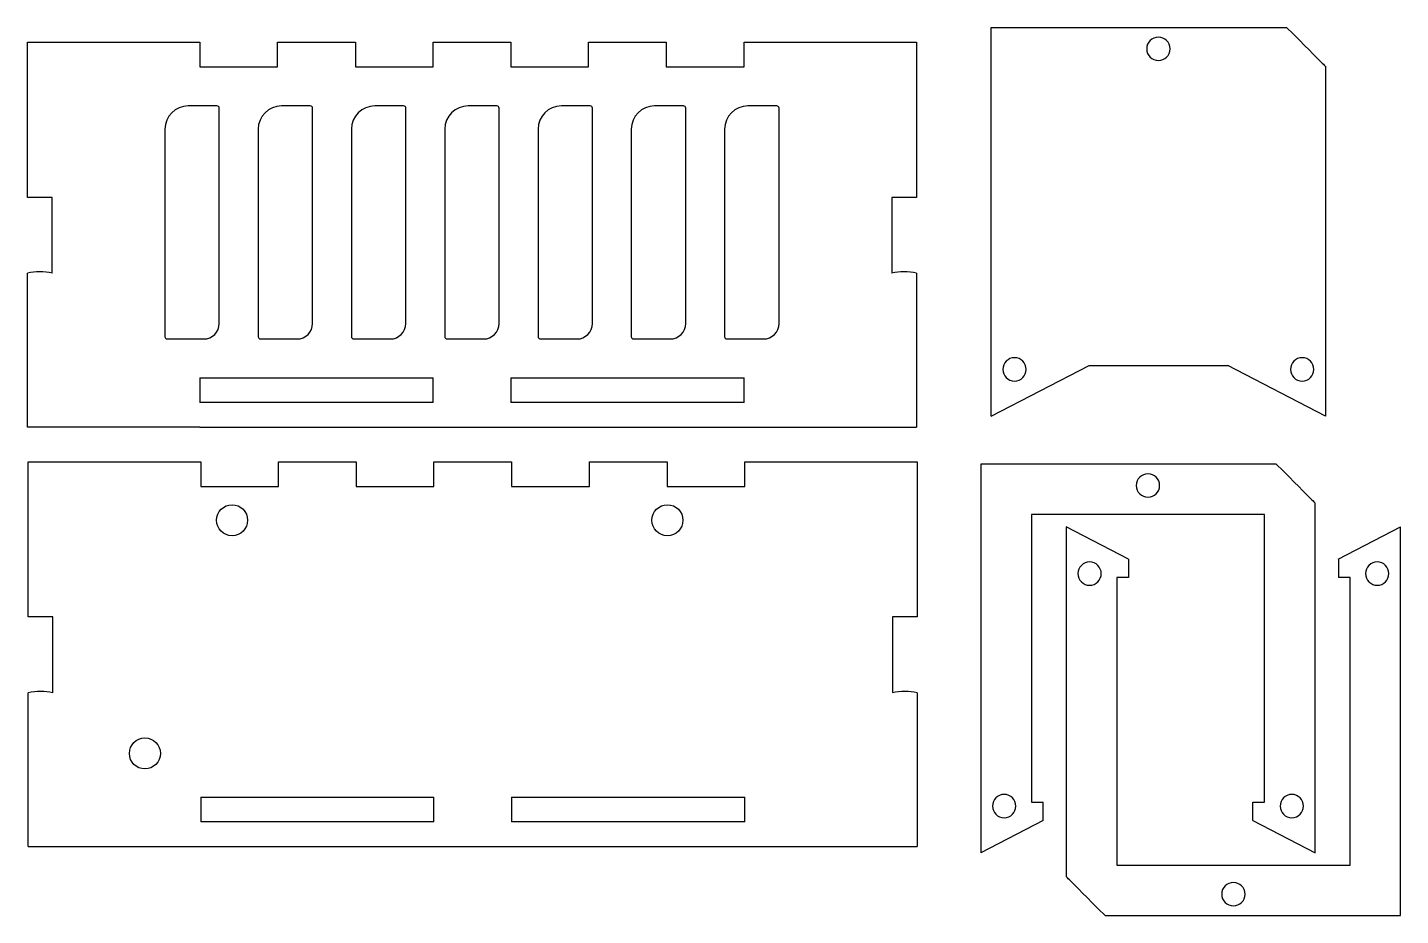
# Model space of a CAD drawing. Extents: x -49.6 to -36.7, y -0.9 to 8.3.
# Drawn here: x -44.19 to -37.24, y -0.76 to 3.74 of the extents above; entities that cross this region are included whole.
import ezdxf

# ---------------------------------------------------------------- set-up
doc = ezdxf.new("R2010")
doc.units = 0
doc.layers.add('LAYER_1', color=7, linetype='CONTINUOUS')

msp = doc.modelspace()

# ---------------------------------------------------------------- linework, layer by layer
at = {"layer": 'LAYER_1', "color": 250}
for points, knots in [([(-39.3105, 1.7747), (-39.3105, 1.7747), (-39.3105, 3.7432), (-39.3105, 3.7432), (-39.3105, 3.7432), (-39.3105, 3.7432), (-37.8144, 3.7432), (-37.8144, 3.7432)], [0, 0, 0, 0, 0.333333, 0.333333, 0.333333, 0.333333, 1, 1, 1, 1]), ([(-38.405, 3.6349), (-38.405, 3.6023), (-38.4314, 3.5759), (-38.464, 3.5759), (-38.464, 3.5759), (-38.4966, 3.5759), (-38.5231, 3.6023), (-38.5231, 3.6349), (-38.5231, 3.6349), (-38.5231, 3.6676), (-38.4966, 3.694), (-38.464, 3.694), (-38.464, 3.694), (-38.4314, 3.694), (-38.405, 3.6676), (-38.405, 3.6349)], [0, 0, 0, 0, 0.2, 0.2, 0.2, 0.2, 0.4, 0.4, 0.4, 0.4, 0.6, 0.6, 0.6, 0.6, 1, 1, 1, 1]), ([(-43.3772, 3.346), (-43.3772, 3.346), (-43.2315, 3.346), (-43.2315, 3.346), (-43.2315, 3.346), (-43.225, 3.346), (-43.2197, 3.3407), (-43.2197, 3.3342), (-43.2197, 3.3342), (-43.2197, 3.3342), (-43.2197, 2.2437), (-43.2197, 2.2437), (-43.2197, 2.2437), (-43.2197, 2.2004), (-43.2551, 2.1649), (-43.2984, 2.1649), (-43.2984, 2.1649), (-43.2984, 2.1649), (-43.4835, 2.1649), (-43.4835, 2.1649), (-43.4835, 2.1649), (-43.49, 2.1649), (-43.4953, 2.1703), (-43.4953, 2.1767), (-43.4953, 2.1767), (-43.4953, 2.1767), (-43.4953, 3.2279), (-43.4953, 3.2279), (-43.4953, 3.2279), (-43.4953, 3.2929), (-43.4421, 3.346), (-43.3772, 3.346)], [0, 0, 0, 0, 0.111111, 0.111111, 0.111111, 0.111111, 0.222222, 0.222222, 0.222222, 0.222222, 0.333333, 0.333333, 0.333333, 0.333333, 0.444444, 0.444444, 0.444444, 0.444444, 0.555556, 0.555556, 0.555556, 0.555556, 0.666667, 0.666667, 0.666667, 0.666667, 0.777778, 0.777778, 0.777778, 0.777778, 1, 1, 1, 1]), ([(-42.9047, 3.346), (-42.9047, 3.346), (-42.7591, 3.346), (-42.7591, 3.346), (-42.7591, 3.346), (-42.7526, 3.346), (-42.7472, 3.3407), (-42.7472, 3.3342), (-42.7472, 3.3342), (-42.7472, 3.3342), (-42.7472, 2.2437), (-42.7472, 2.2437), (-42.7472, 2.2437), (-42.7472, 2.2004), (-42.7827, 2.1649), (-42.826, 2.1649), (-42.826, 2.1649), (-42.826, 2.1649), (-43.011, 2.1649), (-43.011, 2.1649), (-43.011, 2.1649), (-43.0175, 2.1649), (-43.0228, 2.1703), (-43.0228, 2.1767), (-43.0228, 2.1767), (-43.0228, 2.1767), (-43.0228, 3.2279), (-43.0228, 3.2279), (-43.0228, 3.2279), (-43.0228, 3.2929), (-42.9697, 3.346), (-42.9047, 3.346)], [0, 0, 0, 0, 0.111111, 0.111111, 0.111111, 0.111111, 0.222222, 0.222222, 0.222222, 0.222222, 0.333333, 0.333333, 0.333333, 0.333333, 0.444444, 0.444444, 0.444444, 0.444444, 0.555556, 0.555556, 0.555556, 0.555556, 0.666667, 0.666667, 0.666667, 0.666667, 0.777778, 0.777778, 0.777778, 0.777778, 1, 1, 1, 1]), ([(-42.4323, 3.346), (-42.4323, 3.346), (-42.2866, 3.346), (-42.2866, 3.346), (-42.2866, 3.346), (-42.2801, 3.346), (-42.2748, 3.3407), (-42.2748, 3.3342), (-42.2748, 3.3342), (-42.2748, 3.3342), (-42.2748, 2.2437), (-42.2748, 2.2437), (-42.2748, 2.2437), (-42.2748, 2.2004), (-42.3102, 2.1649), (-42.3535, 2.1649), (-42.3535, 2.1649), (-42.3535, 2.1649), (-42.5386, 2.1649), (-42.5386, 2.1649), (-42.5386, 2.1649), (-42.5451, 2.1649), (-42.5504, 2.1703), (-42.5504, 2.1767), (-42.5504, 2.1767), (-42.5504, 2.1767), (-42.5504, 3.2279), (-42.5504, 3.2279), (-42.5504, 3.2279), (-42.5504, 3.2929), (-42.4972, 3.346), (-42.4323, 3.346)], [0, 0, 0, 0, 0.111111, 0.111111, 0.111111, 0.111111, 0.222222, 0.222222, 0.222222, 0.222222, 0.333333, 0.333333, 0.333333, 0.333333, 0.444444, 0.444444, 0.444444, 0.444444, 0.555556, 0.555556, 0.555556, 0.555556, 0.666667, 0.666667, 0.666667, 0.666667, 0.777778, 0.777778, 0.777778, 0.777778, 1, 1, 1, 1]), ([(-41.9598, 3.346), (-41.9598, 3.346), (-41.8142, 3.346), (-41.8142, 3.346), (-41.8142, 3.346), (-41.8077, 3.346), (-41.8024, 3.3407), (-41.8024, 3.3342), (-41.8024, 3.3342), (-41.8024, 3.3342), (-41.8024, 2.2437), (-41.8024, 2.2437), (-41.8024, 2.2437), (-41.8024, 2.2004), (-41.8378, 2.1649), (-41.8811, 2.1649), (-41.8811, 2.1649), (-41.8811, 2.1649), (-42.0661, 2.1649), (-42.0661, 2.1649), (-42.0661, 2.1649), (-42.0726, 2.1649), (-42.078, 2.1703), (-42.078, 2.1767), (-42.078, 2.1767), (-42.078, 2.1767), (-42.078, 3.2279), (-42.078, 3.2279), (-42.078, 3.2279), (-42.078, 3.2929), (-42.0248, 3.346), (-41.9598, 3.346)], [0, 0, 0, 0, 0.111111, 0.111111, 0.111111, 0.111111, 0.222222, 0.222222, 0.222222, 0.222222, 0.333333, 0.333333, 0.333333, 0.333333, 0.444444, 0.444444, 0.444444, 0.444444, 0.555556, 0.555556, 0.555556, 0.555556, 0.666667, 0.666667, 0.666667, 0.666667, 0.777778, 0.777778, 0.777778, 0.777778, 1, 1, 1, 1]), ([(-41.4874, 3.346), (-41.4874, 3.346), (-41.3417, 3.346), (-41.3417, 3.346), (-41.3417, 3.346), (-41.3352, 3.346), (-41.3299, 3.3407), (-41.3299, 3.3342), (-41.3299, 3.3342), (-41.3299, 3.3342), (-41.3299, 2.2437), (-41.3299, 2.2437), (-41.3299, 2.2437), (-41.3299, 2.2004), (-41.3654, 2.1649), (-41.4087, 2.1649), (-41.4087, 2.1649), (-41.4087, 2.1649), (-41.5937, 2.1649), (-41.5937, 2.1649), (-41.5937, 2.1649), (-41.6002, 2.1649), (-41.6055, 2.1703), (-41.6055, 2.1767), (-41.6055, 2.1767), (-41.6055, 2.1767), (-41.6055, 3.2279), (-41.6055, 3.2279), (-41.6055, 3.2279), (-41.6055, 3.2929), (-41.5524, 3.346), (-41.4874, 3.346)], [0, 0, 0, 0, 0.111111, 0.111111, 0.111111, 0.111111, 0.222222, 0.222222, 0.222222, 0.222222, 0.333333, 0.333333, 0.333333, 0.333333, 0.444444, 0.444444, 0.444444, 0.444444, 0.555556, 0.555556, 0.555556, 0.555556, 0.666667, 0.666667, 0.666667, 0.666667, 0.777778, 0.777778, 0.777778, 0.777778, 1, 1, 1, 1]), ([(-41.015, 3.346), (-41.015, 3.346), (-40.8693, 3.346), (-40.8693, 3.346), (-40.8693, 3.346), (-40.8628, 3.346), (-40.8575, 3.3407), (-40.8575, 3.3342), (-40.8575, 3.3342), (-40.8575, 3.3342), (-40.8575, 2.2437), (-40.8575, 2.2437), (-40.8575, 2.2437), (-40.8575, 2.2004), (-40.8929, 2.1649), (-40.9362, 2.1649), (-40.9362, 2.1649), (-40.9362, 2.1649), (-41.1213, 2.1649), (-41.1213, 2.1649), (-41.1213, 2.1649), (-41.1278, 2.1649), (-41.1331, 2.1703), (-41.1331, 2.1767), (-41.1331, 2.1767), (-41.1331, 2.1767), (-41.1331, 3.2279), (-41.1331, 3.2279), (-41.1331, 3.2279), (-41.1331, 3.2929), (-41.0799, 3.346), (-41.015, 3.346)], [0, 0, 0, 0, 0.111111, 0.111111, 0.111111, 0.111111, 0.222222, 0.222222, 0.222222, 0.222222, 0.333333, 0.333333, 0.333333, 0.333333, 0.444444, 0.444444, 0.444444, 0.444444, 0.555556, 0.555556, 0.555556, 0.555556, 0.666667, 0.666667, 0.666667, 0.666667, 0.777778, 0.777778, 0.777778, 0.777778, 1, 1, 1, 1]), ([(-40.5425, 3.346), (-40.5425, 3.346), (-40.3969, 3.346), (-40.3969, 3.346), (-40.3969, 3.346), (-40.3904, 3.346), (-40.385, 3.3407), (-40.385, 3.3342), (-40.385, 3.3342), (-40.385, 3.3342), (-40.385, 2.2437), (-40.385, 2.2437), (-40.385, 2.2437), (-40.385, 2.2004), (-40.4205, 2.1649), (-40.4638, 2.1649), (-40.4638, 2.1649), (-40.4638, 2.1649), (-40.6488, 2.1649), (-40.6488, 2.1649), (-40.6488, 2.1649), (-40.6553, 2.1649), (-40.6606, 2.1703), (-40.6606, 2.1767), (-40.6606, 2.1767), (-40.6606, 2.1767), (-40.6606, 3.2279), (-40.6606, 3.2279), (-40.6606, 3.2279), (-40.6606, 3.2929), (-40.6075, 3.346), (-40.5425, 3.346)], [0, 0, 0, 0, 0.111111, 0.111111, 0.111111, 0.111111, 0.222222, 0.222222, 0.222222, 0.222222, 0.333333, 0.333333, 0.333333, 0.333333, 0.444444, 0.444444, 0.444444, 0.444444, 0.555556, 0.555556, 0.555556, 0.555556, 0.666667, 0.666667, 0.666667, 0.666667, 0.777778, 0.777778, 0.777778, 0.777778, 1, 1, 1, 1]), ([(-44.066, 2.4983), (-44.0862, 2.5027), (-44.1071, 2.505), (-44.1286, 2.505), (-44.1286, 2.505), (-44.1501, 2.505), (-44.171, 2.5027), (-44.1911, 2.4983)], [0, 0, 0, 0, 0.333333, 0.333333, 0.333333, 0.333333, 1, 1, 1, 1]), ([(-39.689, 2.4981), (-39.7092, 2.5025), (-39.7302, 2.5048), (-39.7516, 2.5048), (-39.7516, 2.5048), (-39.7731, 2.5048), (-39.794, 2.5025), (-39.8142, 2.4981)], [0, 0, 0, 0, 0.333333, 0.333333, 0.333333, 0.333333, 1, 1, 1, 1]), ([(-39.1333, 2.0109), (-39.1333, 1.9783), (-39.1598, 1.9519), (-39.1924, 1.9519), (-39.1924, 1.9519), (-39.225, 1.9519), (-39.2514, 1.9783), (-39.2514, 2.0109), (-39.2514, 2.0109), (-39.2514, 2.0435), (-39.225, 2.07), (-39.1924, 2.07), (-39.1924, 2.07), (-39.1598, 2.07), (-39.1333, 2.0435), (-39.1333, 2.0109)], [0, 0, 0, 0, 0.2, 0.2, 0.2, 0.2, 0.4, 0.4, 0.4, 0.4, 0.6, 0.6, 0.6, 0.6, 1, 1, 1, 1]), ([(-37.6766, 2.0109), (-37.6766, 1.9783), (-37.7031, 1.9519), (-37.7357, 1.9519), (-37.7357, 1.9519), (-37.7683, 1.9519), (-37.7947, 1.9783), (-37.7947, 2.0109), (-37.7947, 2.0109), (-37.7947, 2.0435), (-37.7683, 2.07), (-37.7357, 2.07), (-37.7357, 2.07), (-37.7031, 2.07), (-37.6766, 2.0435), (-37.6766, 2.0109)], [0, 0, 0, 0, 0.2, 0.2, 0.2, 0.2, 0.4, 0.4, 0.4, 0.4, 0.6, 0.6, 0.6, 0.6, 1, 1, 1, 1]), ([(-37.8668, 1.5309), (-37.8668, 1.5309), (-39.3629, 1.5309), (-39.3629, 1.5309), (-39.3629, 1.5309), (-39.3629, 1.5309), (-39.3629, -0.4376), (-39.3629, -0.4376)], [0, 0, 0, 0, 0.333333, 0.333333, 0.333333, 0.333333, 1, 1, 1, 1]), ([(-38.4574, 1.4226), (-38.4574, 1.39), (-38.4838, 1.3636), (-38.5164, 1.3636), (-38.5164, 1.3636), (-38.5491, 1.3636), (-38.5755, 1.39), (-38.5755, 1.4226), (-38.5755, 1.4226), (-38.5755, 1.4553), (-38.5491, 1.4817), (-38.5164, 1.4817), (-38.5164, 1.4817), (-38.4838, 1.4817), (-38.4574, 1.4553), (-38.4574, 1.4226)], [0, 0, 0, 0, 0.2, 0.2, 0.2, 0.2, 0.4, 0.4, 0.4, 0.4, 0.6, 0.6, 0.6, 0.6, 1, 1, 1, 1]), ([(-37.9849, -0.1817), (-37.9849, -0.1817), (-37.9259, -0.1817), (-37.9259, -0.1817), (-37.9259, -0.1817), (-37.9259, -0.1817), (-37.9259, 1.275), (-37.9259, 1.275), (-37.9259, 1.275), (-37.9259, 1.275), (-39.107, 1.275), (-39.107, 1.275), (-39.107, 1.275), (-39.107, 1.275), (-39.107, -0.1817), (-39.107, -0.1817), (-39.107, -0.1817), (-39.107, -0.1817), (-39.0479, -0.1817), (-39.0479, -0.1817)], [0, 0, 0, 0, 0.166667, 0.166667, 0.166667, 0.166667, 0.333333, 0.333333, 0.333333, 0.333333, 0.5, 0.5, 0.5, 0.5, 0.666667, 0.666667, 0.666667, 0.666667, 1, 1, 1, 1]), ([(-38.7336, -0.7559), (-38.7336, -0.7559), (-37.2375, -0.7559), (-37.2375, -0.7559), (-37.2375, -0.7559), (-37.2375, -0.7559), (-37.2375, 1.2126), (-37.2375, 1.2126)], [0, 0, 0, 0, 0.333333, 0.333333, 0.333333, 0.333333, 1, 1, 1, 1]), ([(-38.8713, 0.9764), (-38.8713, 1.009), (-38.8449, 1.0354), (-38.8123, 1.0354), (-38.8123, 1.0354), (-38.7797, 1.0354), (-38.7532, 1.009), (-38.7532, 0.9764), (-38.7532, 0.9764), (-38.7532, 0.9438), (-38.7797, 0.9173), (-38.8123, 0.9173), (-38.8123, 0.9173), (-38.8449, 0.9173), (-38.8713, 0.9438), (-38.8713, 0.9764)], [0, 0, 0, 0, 0.2, 0.2, 0.2, 0.2, 0.4, 0.4, 0.4, 0.4, 0.6, 0.6, 0.6, 0.6, 1, 1, 1, 1]), ([(-37.4146, 0.9764), (-37.4146, 1.009), (-37.3882, 1.0354), (-37.3556, 1.0354), (-37.3556, 1.0354), (-37.323, 1.0354), (-37.2965, 1.009), (-37.2965, 0.9764), (-37.2965, 0.9764), (-37.2965, 0.9438), (-37.323, 0.9173), (-37.3556, 0.9173), (-37.3556, 0.9173), (-37.3882, 0.9173), (-37.4146, 0.9438), (-37.4146, 0.9764)], [0, 0, 0, 0, 0.2, 0.2, 0.2, 0.2, 0.4, 0.4, 0.4, 0.4, 0.6, 0.6, 0.6, 0.6, 1, 1, 1, 1]), ([(-38.6154, 0.9567), (-38.6154, 0.9567), (-38.6745, 0.9567), (-38.6745, 0.9567), (-38.6745, 0.9567), (-38.6745, 0.9567), (-38.6745, -0.5), (-38.6745, -0.5), (-38.6745, -0.5), (-38.6745, -0.5), (-37.4934, -0.5), (-37.4934, -0.5), (-37.4934, -0.5), (-37.4934, -0.5), (-37.4934, 0.9567), (-37.4934, 0.9567), (-37.4934, 0.9567), (-37.4934, 0.9567), (-37.5524, 0.9567), (-37.5524, 0.9567)], [0, 0, 0, 0, 0.166667, 0.166667, 0.166667, 0.166667, 0.333333, 0.333333, 0.333333, 0.333333, 0.5, 0.5, 0.5, 0.5, 0.666667, 0.666667, 0.666667, 0.666667, 1, 1, 1, 1]), ([(-44.0619, 0.3731), (-44.0821, 0.3774), (-44.103, 0.3797), (-44.1245, 0.3797), (-44.1245, 0.3797), (-44.146, 0.3797), (-44.1669, 0.3774), (-44.187, 0.3731)], [0, 0, 0, 0, 0.333333, 0.333333, 0.333333, 0.333333, 1, 1, 1, 1]), ([(-39.6848, 0.3731), (-39.705, 0.3774), (-39.7259, 0.3797), (-39.7474, 0.3797), (-39.7474, 0.3797), (-39.7689, 0.3797), (-39.7898, 0.3774), (-39.8099, 0.3731)], [0, 0, 0, 0, 0.333333, 0.333333, 0.333333, 0.333333, 1, 1, 1, 1]), ([(-43.5176, 0.0655), (-43.5176, 0.109), (-43.5529, 0.1443), (-43.5964, 0.1443), (-43.5964, 0.1443), (-43.6399, 0.1443), (-43.6751, 0.109), (-43.6751, 0.0655), (-43.6751, 0.0655), (-43.6751, 0.022), (-43.6399, -0.0132), (-43.5964, -0.0132), (-43.5964, -0.0132), (-43.5529, -0.0132), (-43.5176, 0.022), (-43.5176, 0.0655)], [0, 0, 0, 0, 0.2, 0.2, 0.2, 0.2, 0.4, 0.4, 0.4, 0.4, 0.6, 0.6, 0.6, 0.6, 1, 1, 1, 1]), ([(-39.1858, -0.2014), (-39.1858, -0.234), (-39.2122, -0.2604), (-39.2448, -0.2604), (-39.2448, -0.2604), (-39.2774, -0.2604), (-39.3039, -0.234), (-39.3039, -0.2014), (-39.3039, -0.2014), (-39.3039, -0.1688), (-39.2774, -0.1423), (-39.2448, -0.1423), (-39.2448, -0.1423), (-39.2122, -0.1423), (-39.1858, -0.1688), (-39.1858, -0.2014)], [0, 0, 0, 0, 0.2, 0.2, 0.2, 0.2, 0.4, 0.4, 0.4, 0.4, 0.6, 0.6, 0.6, 0.6, 1, 1, 1, 1]), ([(-37.7291, -0.2014), (-37.7291, -0.234), (-37.7555, -0.2604), (-37.7881, -0.2604), (-37.7881, -0.2604), (-37.8207, -0.2604), (-37.8472, -0.234), (-37.8472, -0.2014), (-37.8472, -0.2014), (-37.8472, -0.1688), (-37.8207, -0.1423), (-37.7881, -0.1423), (-37.7881, -0.1423), (-37.7555, -0.1423), (-37.7291, -0.1688), (-37.7291, -0.2014)], [0, 0, 0, 0, 0.2, 0.2, 0.2, 0.2, 0.4, 0.4, 0.4, 0.4, 0.6, 0.6, 0.6, 0.6, 1, 1, 1, 1]), ([(-38.143, -0.6476), (-38.143, -0.615), (-38.1166, -0.5886), (-38.0839, -0.5886), (-38.0839, -0.5886), (-38.0513, -0.5886), (-38.0249, -0.615), (-38.0249, -0.6476), (-38.0249, -0.6476), (-38.0249, -0.6803), (-38.0513, -0.7067), (-38.0839, -0.7067), (-38.0839, -0.7067), (-38.1166, -0.7067), (-38.143, -0.6803), (-38.143, -0.6476)], [0, 0, 0, 0, 0.2, 0.2, 0.2, 0.2, 0.4, 0.4, 0.4, 0.4, 0.6, 0.6, 0.6, 0.6, 1, 1, 1, 1])]:
    msp.add_open_spline(points, degree=3, knots=knots, dxfattribs=at)
for points in [[(-37.8144, 3.7432), (-37.6176, 3.5464), (-37.6176, 3.5464), (-37.6176, 3.5464)], [(-44.1911, 3.6679), (-44.1911, 3.6679), (-43.3181, 3.6679), (-43.3181, 3.6679)], [(-44.1911, 2.882), (-44.1911, 2.882), (-44.1911, 3.6679), (-44.1911, 3.6679)], [(-43.3181, 3.6679), (-43.3181, 3.6679), (-43.3181, 3.5429), (-43.3181, 3.5429)], [(-42.9244, 3.5429), (-42.9244, 3.5429), (-42.9244, 3.6679), (-42.9244, 3.6679)], [(-42.9244, 3.6679), (-42.9244, 3.6679), (-42.5307, 3.6679), (-42.5307, 3.6679)], [(-42.5307, 3.6679), (-42.5307, 3.6679), (-42.5307, 3.5429), (-42.5307, 3.5429)], [(-42.137, 3.5429), (-42.137, 3.5429), (-42.137, 3.6679), (-42.137, 3.6679)], [(-42.137, 3.6679), (-42.137, 3.6679), (-41.7433, 3.6679), (-41.7433, 3.6679)], [(-41.7433, 3.6679), (-41.7433, 3.6679), (-41.7433, 3.5429), (-41.7433, 3.5429)], [(-41.3496, 3.5429), (-41.3496, 3.5429), (-41.3496, 3.6679), (-41.3496, 3.6679)], [(-41.3496, 3.6679), (-41.3496, 3.6679), (-40.9559, 3.6679), (-40.9559, 3.6679)], [(-40.9559, 3.6679), (-40.9559, 3.6679), (-40.9559, 3.5429), (-40.9559, 3.5429)], [(-40.5622, 3.5429), (-40.5622, 3.5429), (-40.5622, 3.6679), (-40.5622, 3.6679)], [(-40.5622, 3.6679), (-40.5622, 3.6679), (-39.6892, 3.6679), (-39.6892, 3.6679)], [(-39.6892, 3.6679), (-39.6892, 3.6679), (-39.6892, 2.882), (-39.6892, 2.882)], [(-37.6176, 3.5464), (-37.6176, 3.5464), (-37.6176, 1.7747), (-37.6176, 1.7747)], [(-43.3181, 3.5429), (-43.3181, 3.5429), (-42.9244, 3.5429), (-42.9244, 3.5429)], [(-42.5307, 3.5429), (-42.5307, 3.5429), (-42.137, 3.5429), (-42.137, 3.5429)], [(-41.7433, 3.5429), (-41.7433, 3.5429), (-41.3496, 3.5429), (-41.3496, 3.5429)], [(-40.9559, 3.5429), (-40.9559, 3.5429), (-40.5622, 3.5429), (-40.5622, 3.5429)], [(-44.066, 2.882), (-44.066, 2.882), (-44.1911, 2.882), (-44.1911, 2.882)], [(-44.066, 2.4983), (-44.066, 2.4983), (-44.066, 2.882), (-44.066, 2.882)], [(-39.6892, 2.882), (-39.6892, 2.882), (-39.8142, 2.882), (-39.8142, 2.882)], [(-39.8142, 2.882), (-39.8142, 2.882), (-39.8142, 2.4981), (-39.8142, 2.4981)], [(-44.1911, 1.718), (-44.1911, 1.718), (-44.1911, 2.4983), (-44.1911, 2.4983)], [(-39.6892, 2.4981), (-39.6892, 2.4981), (-39.6892, 1.718), (-39.6892, 1.718)], [(-39.3105, 1.7747), (-39.3105, 1.7747), (-38.814, 2.0306), (-38.814, 2.0306)], [(-38.814, 2.0306), (-38.814, 2.0306), (-38.1117, 2.0306), (-38.1117, 2.0306)], [(-37.6176, 1.7747), (-37.6176, 1.7747), (-38.1117, 2.0306), (-38.1117, 2.0306)], [(-43.3181, 1.9681), (-43.3181, 1.9681), (-43.3181, 1.8431), (-43.3181, 1.8431)], [(-43.3181, 1.9681), (-43.3181, 1.9681), (-42.137, 1.9681), (-42.137, 1.9681)], [(-42.137, 1.8431), (-42.137, 1.8431), (-42.137, 1.9681), (-42.137, 1.9681)], [(-41.7433, 1.9681), (-41.7433, 1.9681), (-41.7433, 1.8431), (-41.7433, 1.8431)], [(-41.7433, 1.9681), (-41.7433, 1.9681), (-40.5622, 1.9681), (-40.5622, 1.9681)], [(-40.5622, 1.8431), (-40.5622, 1.8431), (-40.5622, 1.9681), (-40.5622, 1.9681)], [(-42.137, 1.8431), (-42.137, 1.8431), (-43.3181, 1.8431), (-43.3181, 1.8431)], [(-40.5622, 1.8431), (-40.5622, 1.8431), (-41.7433, 1.8431), (-41.7433, 1.8431)], [(-43.3181, 1.718), (-43.3181, 1.718), (-44.1911, 1.718), (-44.1911, 1.718)], [(-43.3181, 1.718), (-43.3181, 1.718), (-39.6892, 1.718), (-39.6892, 1.718)], [(-44.1869, 1.1679), (-44.1869, 1.1679), (-44.1869, 1.5429), (-44.1869, 1.5429)], [(-44.1869, 1.5429), (-44.1869, 1.5429), (-43.3139, 1.5429), (-43.3139, 1.5429)], [(-43.3139, 1.5429), (-43.3139, 1.5429), (-43.3139, 1.4178), (-43.3139, 1.4178)], [(-42.9202, 1.4178), (-42.9202, 1.4178), (-42.9202, 1.5429), (-42.9202, 1.5429)], [(-42.9202, 1.5429), (-42.9202, 1.5429), (-42.5265, 1.5429), (-42.5265, 1.5429)], [(-42.5265, 1.5429), (-42.5265, 1.5429), (-42.5265, 1.4178), (-42.5265, 1.4178)], [(-42.1328, 1.4178), (-42.1328, 1.4178), (-42.1328, 1.5429), (-42.1328, 1.5429)], [(-42.1328, 1.5429), (-42.1328, 1.5429), (-41.7391, 1.5429), (-41.7391, 1.5429)], [(-41.7391, 1.5429), (-41.7391, 1.5429), (-41.7391, 1.4178), (-41.7391, 1.4178)], [(-41.3454, 1.4178), (-41.3454, 1.4178), (-41.3454, 1.5429), (-41.3454, 1.5429)], [(-41.3454, 1.5429), (-41.3454, 1.5429), (-40.9517, 1.5429), (-40.9517, 1.5429)], [(-40.9517, 1.5429), (-40.9517, 1.5429), (-40.9517, 1.4178), (-40.9517, 1.4178)], [(-40.558, 1.4178), (-40.558, 1.4178), (-40.558, 1.5429), (-40.558, 1.5429)], [(-40.558, 1.5429), (-40.558, 1.5429), (-39.6849, 1.5429), (-39.6849, 1.5429)], [(-39.6849, 1.5429), (-39.6849, 1.5429), (-39.6849, 0.7569), (-39.6849, 0.7569)], [(-37.8668, 1.5309), (-37.67, 1.3341), (-37.67, 1.3341), (-37.67, 1.3341)], [(-43.3139, 1.4178), (-43.3139, 1.4178), (-42.9202, 1.4178), (-42.9202, 1.4178)], [(-42.5265, 1.4178), (-42.5265, 1.4178), (-42.1328, 1.4178), (-42.1328, 1.4178)], [(-41.7391, 1.4178), (-41.7391, 1.4178), (-41.3454, 1.4178), (-41.3454, 1.4178)], [(-40.9502, 1.4533), (-40.9507, 1.4533), (-40.9512, 1.4533), (-40.9517, 1.4533)], [(-40.9517, 1.4178), (-40.9517, 1.4178), (-40.558, 1.4178), (-40.558, 1.4178)], [(-37.67, -0.4376), (-37.67, -0.4376), (-37.67, 1.3341), (-37.67, 1.3341)], [(-38.9304, 1.2126), (-38.9304, 1.2126), (-38.9304, -0.5591), (-38.9304, -0.5591)], [(-38.6151, 1.0501), (-38.6151, 1.0501), (-38.9304, 1.2126), (-38.9304, 1.2126)], [(-37.5527, 1.0501), (-37.5527, 1.0501), (-37.2375, 1.2126), (-37.2375, 1.2126)], [(-44.1869, 0.7569), (-44.1869, 0.7569), (-44.1869, 1.1679), (-44.1869, 1.1679)], [(-38.6154, 1.0495), (-38.6154, 1.0495), (-38.6154, 0.9567), (-38.6154, 0.9567)], [(-37.5524, 1.0495), (-37.5524, 1.0495), (-37.5524, 0.9567), (-37.5524, 0.9567)], [(-44.0619, 0.7569), (-44.0619, 0.7569), (-44.1869, 0.7569), (-44.1869, 0.7569)], [(-44.0619, 0.3731), (-44.0619, 0.3731), (-44.0619, 0.7569), (-44.0619, 0.7569)], [(-39.6849, 0.7569), (-39.6849, 0.7569), (-39.8099, 0.7569), (-39.8099, 0.7569)], [(-39.8099, 0.7569), (-39.8099, 0.7569), (-39.8099, 0.3736), (-39.8099, 0.3736)], [(-44.1869, -0.4069), (-44.1869, -0.4069), (-44.1869, 0.3731), (-44.1869, 0.3731)], [(-39.6849, 0.3731), (-39.6849, 0.3731), (-39.6849, -0.4069), (-39.6849, -0.4069)], [(-43.3139, -0.157), (-43.3139, -0.157), (-43.3139, -0.2819), (-43.3139, -0.2819)], [(-43.3139, -0.157), (-43.3139, -0.157), (-42.1328, -0.157), (-42.1328, -0.157)], [(-42.1328, -0.2819), (-42.1328, -0.2819), (-42.1328, -0.157), (-42.1328, -0.157)], [(-41.7391, -0.157), (-41.7391, -0.157), (-41.7391, -0.2819), (-41.7391, -0.2819)], [(-41.7391, -0.157), (-41.7391, -0.157), (-40.558, -0.157), (-40.558, -0.157)], [(-40.558, -0.2819), (-40.558, -0.2819), (-40.558, -0.157), (-40.558, -0.157)], [(-39.0479, -0.2745), (-39.0479, -0.2745), (-39.0479, -0.1817), (-39.0479, -0.1817)], [(-37.9849, -0.2745), (-37.9849, -0.2745), (-37.9849, -0.1817), (-37.9849, -0.1817)], [(-39.0477, -0.2751), (-39.0477, -0.2751), (-39.3629, -0.4376), (-39.3629, -0.4376)], [(-37.9853, -0.2751), (-37.9853, -0.2751), (-37.67, -0.4376), (-37.67, -0.4376)], [(-42.1328, -0.2819), (-42.1328, -0.2819), (-43.3139, -0.2819), (-43.3139, -0.2819)], [(-40.558, -0.2819), (-40.558, -0.2819), (-41.7391, -0.2819), (-41.7391, -0.2819)], [(-44.1869, -0.4069), (-44.1869, -0.4069), (-39.6849, -0.4069), (-39.6849, -0.4069)], [(-38.7336, -0.7559), (-38.9304, -0.5591), (-38.9304, -0.5591), (-38.9304, -0.5591)]]:
    msp.add_open_spline(points, degree=3, dxfattribs=at)
at = {"layer": 'LAYER_1'}
for points in [[(-43.0762, 1.2466), (-43.0762, 1.2901), (-43.1114, 1.3254), (-43.1549, 1.3254), (-43.1549, 1.3254), (-43.1984, 1.3254), (-43.2336, 1.2901), (-43.2336, 1.2466), (-43.2336, 1.2466), (-43.2336, 1.2031), (-43.1984, 1.1679), (-43.1549, 1.1679), (-43.1549, 1.1679), (-43.1114, 1.1679), (-43.0762, 1.2031), (-43.0762, 1.2466)], [(-40.8714, 1.2466), (-40.8714, 1.2901), (-40.9067, 1.3254), (-40.9502, 1.3254), (-40.9502, 1.3254), (-40.9937, 1.3254), (-41.0289, 1.2901), (-41.0289, 1.2466), (-41.0289, 1.2466), (-41.0289, 1.2031), (-40.9937, 1.1679), (-40.9502, 1.1679), (-40.9502, 1.1679), (-40.9067, 1.1679), (-40.8714, 1.2031), (-40.8714, 1.2466)]]:
    msp.add_open_spline(points, degree=3, knots=[0, 0, 0, 0, 0.2, 0.2, 0.2, 0.2, 0.4, 0.4, 0.4, 0.4, 0.6, 0.6, 0.6, 0.6, 1, 1, 1, 1], dxfattribs=at)

doc.saveas('drawing.dxf')
